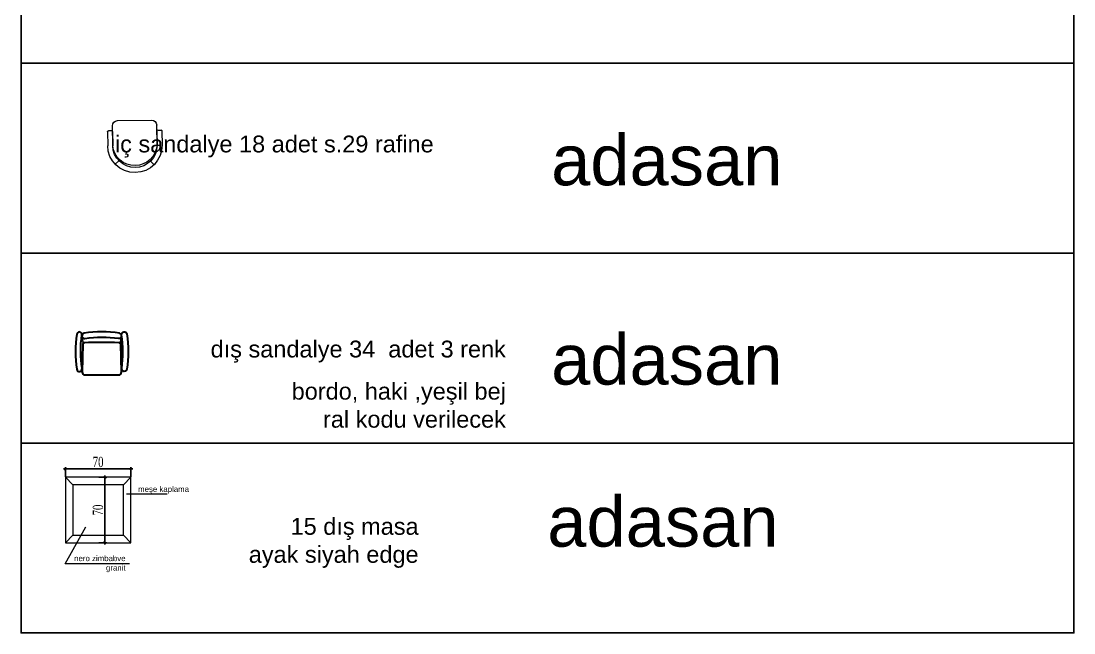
# Model space of a CAD drawing. Header units: millimetres. Extents: x 54215 to 67697, y 23496 to 56611.
# Drawn here: x 60401 to 61527, y 26185 to 26840 of the extents above; entities that cross this region are included whole.
import ezdxf

# ---------------------------------------------------------------- set-up
doc = ezdxf.new("R2010")
doc.units = ezdxf.units.MM
for name, color, linetype, lineweight in [('1-kutu profil', 5, 'Continuous', 0), ('no3_yazı duvar', 152, 'Continuous', 0), ('t_tefriş', 206, 'Continuous', 30)]:
    doc.layers.add(name, color=color, linetype=linetype, lineweight=lineweight)
doc.layers.add('no3_sandalye masa', color=7, linetype='Continuous', lineweight=15, true_color=0x9e0025)
doc.styles.get("Standard").update_dxf_attribs({"font": 'arial.ttf'})
doc.styles.add('Ölçü50', font='georgia.ttf', dxfattribs={"width": 0.7})
doc.dimstyles.new('olcu10', dxfattribs={"dimtxt": 11, "dimasz": 2, "dimexe": 1.25, "dimexo": 0.625, "dimgap": 0.5, "dimtad": 1, "dimdec": 1, "dimzin": 9, "dimtxsty": 'Ölçü50', "dimblk": 'CENTIK', "dimcen": 2, "dimclrd": 250, "dimclre": 250, "dimclrt": 44, "dimazin": 2, "dimtfac": 1, "dimtdec": 1, "dimtix": 1, "dimtmove": 0, "dimatfit": 3, "dimldrblk": 'CENTIK', "dimfxl": 1, "dimlwd": -1, "dimarcsym": 0})

# ---------------------------------------------------------------- blocks, each defined once
blk = doc.blocks.new('madalyon kolçaklı')
at = {"layer": 'no3_sandalye masa'}
for p, q in [((4863.1, 1691.9, 0), (4859.3, 1695.7, 0)), ((4897, 1692.8, 0), (4900.8, 1696.7, 0)), ((4851.4, 1660.7, 0), (4851.4, 1675.8, 0)), ((4856.8, 1675.8, 0), (4856.8, 1654.2, 0)), ((4856.8, 1660.7, 0), (4856.8, 1675.8, 0)), ((4904.2, 1676, 0), (4904.2, 1654.5, 0)), ((4904.2, 1660.7, 0), (4904.2, 1675.8, 0)), ((4909.6, 1660.7, 0), (4909.6, 1675.8, 0)), ((4855.8, 1659.7, 0), (4852.5, 1659.7, 0)), ((4905.3, 1659.7, 0), (4908.5, 1659.7, 0)), ((4862.2, 1648.9, 0), (4898.8, 1648.9, 0))]:
    blk.add_line(p, q, dxfattribs=at)
for centre, radius, start, end in [((4880.5, 1675.8, 0), 29.1, 359.9983, 179.9983), ((4880.5, 1675.8, 0), 23.7, 359.9983, 179.9983), ((4880.5, 1673.6, 0), 23.8, 5.3954, 174.7506), ((4852.5, 1660.7, 0), 1.08, 177.794, 269.9983), ((4855.8, 1660.7, 0), 1.08, 269.9983, 357.5064), ((4905.3, 1660.7, 0), 1.08, 182.4902, 269.9983), ((4908.5, 1660.7, 0), 1.08, 269.9983, 2.2025), ((4862.2, 1654.3, 0), 5.38, 179.9983, 269.9983), ((4898.8, 1654.3, 0), 5.38, 269.9983, 359.9983)]:
    blk.add_arc(centre, radius, start, end, dxfattribs=at)
blk = doc.blocks.new('CENTIK')
for p, q in [((-1, 0), (1, 0)), ((-0.57, -0.57), (0.57, 0.57)), ((0, 1), (0, -1))]:
    blk.add_line(p, q)
blk = doc.blocks.new('*D482')
at = {"color": 250, "lineweight": -2, "transparency": 16777216}
for p, q in [((60448.4, 26352.1), (60448.4, 26361.7)), ((60518.4, 26352.1), (60518.4, 26361.7))]:
    blk.add_line(p, q, dxfattribs=at)
at = {"color": 250, "transparency": 16777216}
blk.add_line((60450.4, 26360.5), (60516.4, 26360.5), dxfattribs=at)
at = {"layer": 'Defpoints', "color": 0, "transparency": 16777216}
for p in [(60518.4, 26360.5), (60448.4, 26351.5), (60518.4, 26351.5)]:
    blk.add_point(p, dxfattribs=at)
at = {"color": 250, "transparency": 16777216, "xscale": 2, "yscale": 2, "zscale": 2, "rotation": 180}
blk.add_blockref('CENTIK', (60448.4, 26360.5), dxfattribs=at)
at = {"color": 250, "transparency": 16777216, "xscale": 2, "yscale": 2, "zscale": 2}
blk.add_blockref('CENTIK', (60518.4, 26360.5), dxfattribs=at)
at = {"color": 44, "transparency": 16777216, "insert": (60483.4, 26367.9), "char_height": 11, "attachment_point": 5, "style": 'Ölçü50'}
blk.add_mtext('70', dxfattribs=at)
blk = doc.blocks.new('*D483')
at = {"color": 250, "lineweight": -2, "transparency": 16777216}
for p, q in [((60484.1, 26351.5), (60492, 26351.5)), ((60484.1, 26281.5), (60492, 26281.5))]:
    blk.add_line(p, q, dxfattribs=at)
at = {"color": 250, "transparency": 16777216}
blk.add_line((60490.7, 26349.5), (60490.7, 26283.5), dxfattribs=at)
at = {"layer": 'Defpoints', "color": 0, "transparency": 16777216}
for p in [(60483.4, 26351.5), (60483.4, 26281.5), (60490.7, 26281.5)]:
    blk.add_point(p, dxfattribs=at)
at = {"color": 250, "transparency": 16777216, "xscale": 2, "yscale": 2, "zscale": 2}
for p, rotation in [((60490.7, 26351.5), 90), ((60490.7, 26281.5), 270)]:
    blk.add_blockref('CENTIK', p, dxfattribs=dict(at, rotation=rotation))
at = {"color": 44, "transparency": 16777216, "insert": (60483.3, 26316.5), "char_height": 11, "attachment_point": 5, "rotation": 90, "style": 'Ölçü50'}
blk.add_mtext('70', dxfattribs=at)
blk = doc.blocks.new('K-BKLEME')
for p, q in [((-25.7, 45.2), (-26.1, 50.8)), ((25.5, 45.3), (26, 50.9)), ((-25.1, 40.5), (-26, 3.5)), ((26, 3.5), (25, 40.6)), ((-22.5, 0), (22.5, 0))]:
    blk.add_line(p, q)
for points in [[(-26.2, 8.5, -0.077504), (-26.3, 53, 1), (-33, 54, 0.077504), (-33, 7.4, 1)], [(-22.3, 48.3, -0.077504), (22.2, 48.4, 1), (23.2, 55.1, 0.077504), (-23.4, 55.1, 1)], [(26.2, 8.6, 0.077504), (26.1, 53.1, -1), (32.9, 54.1, -0.077504), (32.9, 7.5, -1)]]:
    blk.add_lwpolyline(points, format="xyb", close=True)
for centre, radius, start, end in [((-22.7, 45.5), 3, 184.6945, 272.6484), ((-23.1, 40.4), 2, 92.7197, 178.6168), ((0.1, -459.8), 502.8, 87.4515, 92.6484), ((22.5, 45.5), 3, 267.5228, 355.4767), ((23, 40.5), 2, 1.5543, 87.4515), ((-22.5, 3.5), 3.5, 180.0856, 270.0856), ((22.5, 3.5), 3.5, 270.0856, 0.0856)]:
    blk.add_arc(centre, radius, start, end)

msp = doc.modelspace()

# ---------------------------------------------------------------- linework, layer by layer
for p, q in [((60456.434, 26343.504), (60448.434, 26351.504)), ((60510.434, 26343.504), (60518.434, 26351.504)), ((60456.434, 26289.504), (60448.434, 26281.504)), ((60510.434, 26289.504), (60518.434, 26281.504))]:
    msp.add_line(p, q)
for points in [[(60400.987, 26998.059), (61527.443, 26998.059), (61527.443, 26794.775), (60400.987, 26794.775)], [(60400.987, 26794.775), (61527.443, 26794.775), (61527.443, 26591.492), (60400.987, 26591.492)], [(60400.987, 26591.492), (61527.443, 26591.492), (61527.443, 26388.208), (60400.987, 26388.208)], [(60400.987, 26388.208), (61527.443, 26388.208), (61527.443, 26184.925), (60400.987, 26184.925)]]:
    msp.add_lwpolyline(points, close=True)
at = {"layer": 'no3_sandalye masa'}
for points in [[(60518.434, 26351.504), (60448.434, 26351.504), (60448.434, 26281.504), (60518.434, 26281.504)], [(60510.434, 26343.504), (60456.434, 26343.504), (60456.434, 26289.504), (60510.434, 26289.504)]]:
    msp.add_lwpolyline(points, close=True, dxfattribs=at)
at = {"layer": 'no3_yazı duvar'}
msp.add_line((60513.926, 26333.85), (60557.473, 26333.85), dxfattribs=at)
msp.add_lwpolyline([(60516.87, 26258.91), (60448.089, 26258.91), (60470.342, 26298.628)], dxfattribs=at)

# ---------------------------------------------------------------- block references
at = {"layer": '1-kutu profil', "xscale": -1, "rotation": 180.821883574033}
msp.add_blockref('madalyon kolçaklı', (55618.724, 28312.334, 0), dxfattribs=at)
at = {"layer": 't_tefriş', "xscale": 0.8099999999983488, "yscale": 0.8099999999983488, "zscale": 0.8099999999983488}
msp.add_blockref('K-BKLEME', (60487.422, 26461.087), dxfattribs=at)

# ---------------------------------------------------------------- texts
at = {"layer": 'no3_yazı duvar', "attachment_point": 3}
for s, insert, char_height, width in [('adasan', (61215.564, 26718.063), 54, 972.20729), ('iç sandalye 18 adet s.29 rafine ', (60842.475, 26717.269), 18, 324.0691), ('adasan', (61215.564, 26504.734), 54, 972.20729), ('dış sandalye 34  adet 3 renk ', (60919.687, 26497.794), 18, 324.0691), ('bordo, haki ,yeşil bej\\Pral kodu verilecek', (60919.687, 26452.664), 18, 324.0691), ('meşe kaplama', (60580.695, 26341.874), 6, 108.02303), ('adasan', (61211.429, 26331.283), 54, 972.20729), ('15 dış masa \\Payak siyah edge', (60826.311, 26308), 18, 324.0691), ('nero zimbabve\\P granit', (60512.812, 26267.758), 6, 108.02303)]:
    msp.add_mtext(s, dxfattribs=dict(at, insert=insert, char_height=char_height, width=width))

# ---------------------------------------------------------------- dimensions: what is measured, and where the dimension line sits
dim = msp.add_linear_dim(base=(60518.434, 26360.468), p1=(60448.434, 26351.504), p2=(60518.434, 26351.504), dimstyle='olcu10')
dim.commit()
dim.dimension.update_dxf_attribs({"geometry": '*D482', "text_midpoint": (60483.434, 26367.863)})
dim = msp.add_linear_dim(base=(60490.743, 26281.504), p1=(60483.434, 26351.504), p2=(60483.434, 26281.504), angle=90, dimstyle='olcu10')
dim.commit()
dim.dimension.update_dxf_attribs({"geometry": '*D483', "text_midpoint": (60483.348, 26316.504)})

doc.saveas('drawing.dxf')
